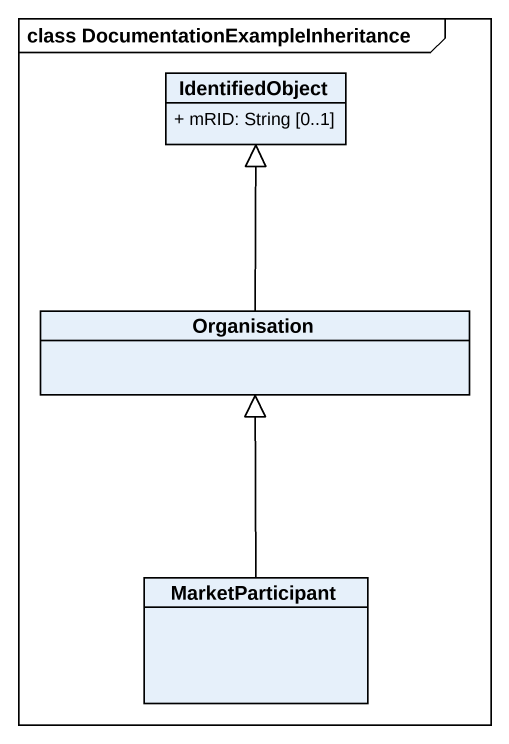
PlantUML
@startuml
mainframe class DocumentationExampleInheritance
hide circle
hide empty members
skinparam classAttributeIconSize 0
class IdentifiedObject {
  + mRID: String [0..1]
}
class Organisation
class MarketParticipant
Organisation -up-|> IdentifiedObject
MarketParticipant -up-|> Organisation
@enduml
